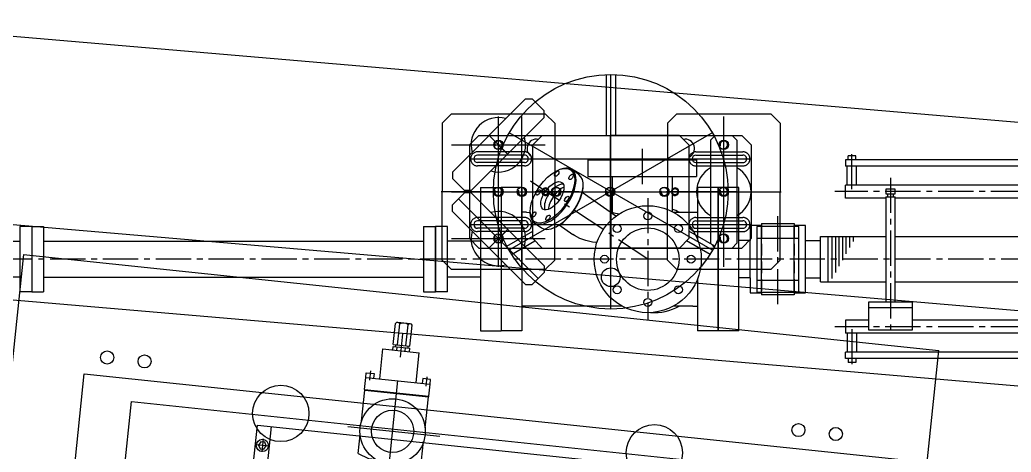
# Model space of a CAD drawing. Extents: x -50 to 48714, y -13211 to 6743.
# Drawn here: x 29187 to 30242, y -677 to -216 of the extents above; entities that cross this region are included whole.
import ezdxf

# ---------------------------------------------------------------- set-up
doc = ezdxf.new("R2010")
doc.units = 0
doc.header["$LTSCALE"] = 50
for name, pattern in [('UE46_01$0$GESTRICHELT', [0.75, 0.5, -0.25]), ('UE46_01$0$GESTRICHELT2', [0.375, 0.25, -0.125]), ('UE46_01$0$MITTE', [2, 1.25, -0.25, 0.25, -0.25]), ('UE46_01$0$MITTE2', [1.125, 0.75, -0.125, 0.125, -0.125]), ('UE46_01$0$MITTEX2', [4, 2.5, -0.5, 0.5, -0.5])]:
    doc.linetypes.add(name, pattern=pattern)
doc.layers.get('0').update_dxf_attribs({"linetype": 'CONTINUOUS'})
for name, color, linetype in [('UE46_01$0$AM_VIS', 7, 'CONTINUOUS'), ('UE46_01$0$BEMASZ', 2, 'CONTINUOUS'), ('UE46_01$0$BETON', 9, 'CONTINUOUS'), ('UE46_01$0$DÜNN', 1, 'CONTINUOUS'), ('UE46_01$0$MITTE', 5, 'UE46_01$0$MITTEX2'), ('UE46_01$0$MITTE2', 5, 'UE46_01$0$MITTE2'), ('UE46_01$0$MITTEKLEIN', 5, 'UE46_01$0$MITTE2'), ('UE46_01$0$TEXT', 2, 'CONTINUOUS'), ('UE46_01$0$VERDECKT2', 7, 'UE46_01$0$GESTRICHELT2')]:
    doc.layers.add(name, color=color, linetype=linetype)
doc.styles.add('UE46_01$0$STANDARD_H15', font='isocp.shx', dxfattribs={"height": 15})

# ---------------------------------------------------------------- blocks, each defined once
blk = doc.blocks.new('UE46_01$0$ASP_1_O')
for p, q in [((-537.4, 106), (-537.4, 220)), ((-537.4, 220), (411.8, 220)), ((-484.4, 106), (-484.4, 196)), ((-484.4, 196), (271.8, 196)), ((-348.4, 185), (134.6, 185)), ((-348.4, 118), (-348.4, 185)), ((-333.4, 127), (-333.4, 185)), ((-294, 106), (-822, 106)), ((-822, 106), (-822, 99)), ((-811, 110), (-819, 110)), ((-819, 106), (-819, 110)), ((-811, 106), (-811, 110)), ((-304, 99), (-822, 99)), ((-820, 79), (-820, 99)), ((-810, 79), (-810, 99)), ((-215, 79), (-822, 79)), ((-822, 65), (-822, 79)), ((-779, 74.5), (-779, 69.5)), ((-769, 74.5), (-779, 74.5)), ((-769, 69.5), (-769, 74.5)), ((-779, 65), (-822, 65)), ((-779, 69.5), (-769, 69.5)), ((-779, 66.5), (-779, -45.5)), ((-779, 66.5), (-769, 66.5)), ((-777, 69.5), (-777, 66.5)), ((-771, 69.5), (-771, 66.5)), ((-769, -45.5), (-769, 66.5)), ((-601, 65), (-769, 65)), ((-876.4, -36), (-876.4, 36)), ((-864.4, 36), (-876.4, 36)), ((-864.4, -36), (-864.4, 36)), ((-848.4, -24), (-848.4, 24)), ((-848.4, 24), (-779, 24)), ((-840.4, -24), (-840.4, 24)), ((-769, 24), (-601, 24)), ((-864.4, 20), (-848.4, 20)), ((-864.4, -20), (-848.4, -20)), ((-848.4, -24), (-779, -24)), ((-769, -24), (-601, -24)), ((-876.4, -36), (-864.4, -36)), ((-797, -45.5), (-751, -45.5)), ((-797, -75.5), (-797, -45.5)), ((-797, -51.5), (-751, -51.5)), ((-751, -45.5), (-751, -75.5)), ((-797, -65), (-822, -65)), ((-822, -65), (-822, -79)), ((-619, -65), (-751, -65)), ((-278.4, -79), (-822, -79)), ((-820, -79), (-820, -99)), ((-810, -79), (-810, -99)), ((-751, -75.5), (-797, -75.5)), ((-304, -99), (-822, -99)), ((-822, -106), (-822, -99)), ((-294, -106), (-822, -106)), ((-819, -106), (-819, -110)), ((-811, -110), (-819, -110)), ((-811, -106), (-811, -110))]:
    blk.add_line(p, q)
at = {"color": 0}
for p, q in [((-836, 0), (-836, 24)), ((-832.2, 0), (-832.2, 24)), ((-828.5, 0), (-828.5, 24)), ((-824.7, 0), (-824.7, 24)), ((-821, 5.8), (-821, 24)), ((-817.2, 12.4), (-817.2, 24)), ((-813.5, 19), (-813.5, 24)), ((-836, -20.7), (-836, 0)), ((-832.2, -14.1), (-832.2, 0)), ((-828.5, -7.5), (-828.5, 0)), ((-824.7, -0.9), (-824.7, 0))]:
    blk.add_line(p, q, dxfattribs=at)
blk.add_lwpolyline([(-343, 167.7), (-345.1, 164), (-343, 160.3), (-338.8, 160.3), (-336.7, 164), (-338.8, 167.7)], close=True)
blk.add_circle((-340.9, 164), 6.5)
at = {"layer": 'UE46_01$0$MITTEKLEIN'}
for p, q in [((-340.9, 171), (-340.9, 157)), ((-333.9, 164), (-347.9, 164)), ((-815, 74.5), (-815, 115.4)), ((-774, 86.8), (-774, -79)), ((-292, 72), (-833.2, 72)), ((-292, -72), (-833.2, -72)), ((-815, -74.5), (-815, -115.4))]:
    blk.add_line(p, q, dxfattribs=at)
blk = doc.blocks.new('UE46_01$0$BLK_AS_O')
at = {"layer": 'UE46_01$0$BETON'}
for p, q in [((-617.2, 340), (-617.2, -340)), ((-617.2, 340), (362.8, 340)), ((362.8, -340), (362.8, 340)), ((-617.2, -340), (362.8, -340))]:
    blk.add_line(p, q, dxfattribs=at)
for centre, radius in [((-517.2, 240), 7), ((-477.2, 240), 7), ((222.8, 240), 7), ((262.8, 240), 7), ((-327.2, 200), 30), ((72.8, 200), 30), ((-517.2, 120), 7), ((-477.2, 120), 7), ((222.8, 120), 7), ((262.8, 120), 7), ((-517.2, -120), 7), ((-477.2, -120), 7), ((222.8, -120), 7), ((262.8, -120), 7), ((-327.2, -200), 30), ((72.8, -200), 30), ((-517.2, -240), 7), ((-477.2, -240), 7), ((222.8, -240), 7), ((262.8, -240), 7)]:
    blk.add_circle(centre, radius, dxfattribs=at)
blk = doc.blocks.new('UE46_01$0$F_CF35')
for p, q in [((0, 34.7), (0, -34.7)), ((0, 34.7), (12.7, 34.7)), ((12.7, 34.7), (12.7, -34.7)), ((0, -34.7), (12.7, -34.7))]:
    blk.add_line(p, q)
blk = doc.blocks.new('UE46_01$0$R1003570')
for p, q in [((0, -76.5), (0, 76.5)), ((22.2, 76.5), (0, 76.5)), ((22.2, -76.5), (22.2, 76.5)), ((22.2, -76.5), (22.2, 76.5)), ((22.2, 19), (57.3, 19)), ((22.2, -19.1), (57.3, -19.1)), ((22.2, -76.5), (0, -76.5))]:
    blk.add_line(p, q)
at = {"rotation": 1.20703447237247e-11}
blk.add_blockref('UE46_01$0$F_CF35', (57.3, 0), dxfattribs=at)
blk = doc.blocks.new('UE46_01$0$R_100-35BT')
for p, q in [((-22, 76.5), (-22, -76.5)), ((-22, 76.5), (0, 76.5)), ((0, 76.5), (0, -76.5)), ((-34, 36), (-46, 36)), ((-46, 36), (-46, -36)), ((-34, 20), (-34, 36)), ((-34, 20), (-22, 20)), ((-34, 20), (-34, -20)), ((-34, -20), (-22, -20)), ((-34, -36), (-34, -20)), ((-46, -36), (-34, -36)), ((-22, -76.5), (0, -76.5))]:
    blk.add_line(p, q)
at = {"layer": 'UE46_01$0$TEXT', "style": 'UE46_01$0$STANDARD_H15', "flags": 1}
for tag, p in [('ID', (-53, -134.5)), ('BEZ', (-53, -163)), ('KURZBEZ', (-53, -191.5)), ('SPARTE', (-53, -220)), ('FIRMA', (-53, -248.5)), ('PREIS', (-53, -277)), ('AUSSCHR', (-53, -305.5)), ('BEST', (-53, -334)), ('LIEFER', (-53, -362.5)), ('STATUS', (-53, -391)), ('BEMERK', (-53, -419.5))]:
    blk.add_attdef(tag, p, '', height=15, dxfattribs=at)
blk = doc.blocks.new('UE46_01$0$V_DN40_O')
for p, q in [((0, 38), (35, 38)), ((0, 38), (0, 35)), ((35, 38), (35, 35)), ((-5, 22.5), (40, 22.5)), ((-5, -22.5), (40, -22.5)), ((0, -35), (0, -38)), ((35, -38), (0, -38)), ((35, -35), (35, -38))]:
    blk.add_line(p, q)
blk.add_lwpolyline([(-5, 35), (-5, -35), (40, -35), (40, 35)], close=True)
at = {"layer": 'UE46_01$0$MITTEKLEIN'}
blk.add_line((17.5, -48), (17.5, 48), dxfattribs=at)
at = {"layer": 'UE46_01$0$VERDECKT2'}
for p, q in [((0, 35), (0, -35)), ((35, 35), (35, -35))]:
    blk.add_line(p, q, dxfattribs=at)
blk = doc.blocks.new('UE46_01$0$SRS100_KK_O')
at = {"ltscale": 5}
for p, q in [((-5, 124.9), (-5, 60)), ((5, 125), (5, 60)), ((-168.5, 21), (-90.7, 98.8)), ((-90.7, 98.8), (-83.6, 98.8)), ((-83.6, 98.8), (-70.9, 86.1)), ((-5, 102.3), (-5, 91.1)), ((5, 103.1), (5, 90.4)), ((-70.9, 79), (-70.9, 86.1)), ((-169.7, 83), (-179.7, 73)), ((-169.7, 83), (-69.7, 83)), ((-148.7, 1.2), (-70.9, 79)), ((-59.7, 73), (-69.7, 83)), ((70.3, 83), (60.3, 73)), ((70.3, 83), (170.3, 83)), ((180.3, 73), (170.3, 83)), ((-179.7, 73), (-179.7, 0)), ((-59.7, 73), (-59.7, 0)), ((60.3, 73), (60.3, 0)), ((180.3, 73), (180.3, 0)), ((-140.6, 60), (-150.6, 50)), ((-140.6, 60), (139.4, 60)), ((-73, 60), (-83, 50)), ((-73, 60), (0, 60)), ((73, 60), (0, 60)), ((83, 50), (73, 60)), ((106.3, 55), (111.3, 60)), ((106.3, 55), (106.3, -55)), ((106.3, 55), (106.3, -55)), ((111.3, 60), (129.3, 60)), ((134.3, 55), (129.3, 60)), ((134.3, 55), (134.3, -55)), ((134.3, 55), (134.3, -55)), ((139.4, 60), (149.4, 50)), ((-150.6, 50), (-150.6, -50)), ((-83, -50), (-83, 50)), ((83, 50), (83, -50)), ((149.4, 50), (149.4, -50)), ((-168.5, 21), (-168.5, 13.9)), ((-168.5, 13.9), (-155.7, 1.2)), ((-148.7, 1.2), (-155.7, 1.2)), ((-179.7, -73), (-179.7, 0)), ((-168.5, -13.9), (-155.7, -1.2)), ((-148.7, -1.2), (-155.7, -1.2)), ((-148.7, -1.2), (-70.9, -79)), ((-59.7, -73), (-59.7, 0)), ((60.3, -73), (60.3, 0)), ((180.3, -73), (180.3, 0)), ((-168.5, -21), (-168.5, -13.9)), ((-168.5, -21), (-90.7, -98.8)), ((-168.5, -21), (-90.7, -98.8)), ((-110.8, -58.2), (-83, -42.1)), ((110.7, -58.1), (83, -42.1)), ((-150.6, -50), (-140.6, -60)), ((-105.7, -66.8), (-80.7, -52.3)), ((-83, -50), (-73, -60)), ((73, -60), (83, -50)), ((105.8, -66.8), (80.7, -52.3)), ((149.4, -50), (139.4, -60)), ((-140.6, -60), (139.4, -60)), ((-73, -60), (0, -60)), ((73, -60), (0, -60)), ((106.3, -55), (111.3, -60)), ((111.3, -60), (129.3, -60)), ((134.3, -55), (129.3, -60)), ((-179.7, -73), (-169.7, -83)), ((-69.7, -83), (-59.7, -73)), ((60.3, -73), (70.3, -83)), ((170.3, -83), (180.3, -73)), ((-69.7, -83), (-169.7, -83)), ((-70.9, -79), (-70.9, -86.1)), ((170.3, -83), (70.3, -83)), ((-83.6, -98.8), (-70.9, -86.1)), ((-90.7, -98.8), (-83.6, -98.8))]:
    blk.add_line(p, q, dxfattribs=at)
at = {"color": 7, "linetype": 'UE46_01$0$GESTRICHELT', "ltscale": 5}
for p, q in [((-91.8, 42.5), (-141.8, 42.5)), ((90.7, 42.5), (140.7, 42.5)), ((-91.8, 27.5), (-141.8, 27.5)), ((90.7, 27.5), (140.7, 27.5)), ((-91.8, -27.5), (-141.8, -27.5)), ((90.7, -27.5), (140.7, -27.5)), ((-91.8, -42.5), (-141.8, -42.5)), ((90.7, -42.5), (140.7, -42.5))]:
    blk.add_line(p, q, dxfattribs=at)
at = {"color": 7, "linetype": 'CONTINUOUS', "ltscale": 5}
for p, q in [((-91.8, 39), (-141.8, 39)), ((90.7, 39), (140.7, 39)), ((-91.8, 31), (-141.8, 31)), ((90.7, 31), (140.7, 31)), ((-91.8, -31), (-141.8, -31)), ((90.7, -31), (140.7, -31)), ((-91.8, -39), (-141.8, -39)), ((90.7, -39), (140.7, -39))]:
    blk.add_line(p, q, dxfattribs=at)
at = {"ltscale": 5}
for centre, radius in [((0, 0), 125), ((-119.7, 50), 5), ((120.3, 50), 5), ((-119.7, 0), 5), ((-94.7, 0), 5), ((-69.6, 0), 3.25), ((-58.3, 0), 5), ((-0.6, 0), 5), ((57.1, 0), 5), ((68.4, 0), 3.25), ((120.3, 0), 5), ((-119.7, -50), 5), ((120.3, -50), 5), ((0, -91.1), 10)]:
    blk.add_circle(centre, radius, dxfattribs=at)
for centre, start, end in [((-79.2, 46), 78.5217, 247.4088), ((79.2, 46), 292.5912, 101.4783)]:
    blk.add_arc(centre, 10, start, end, dxfattribs=at)
at = {"color": 7, "linetype": 'UE46_01$0$GESTRICHELT', "ltscale": 5}
for centre, start, end in [((-141.8, 35), 90, 270), ((-91.8, 35), 270, 90), ((90.7, 35), 90, 270), ((140.7, 35), 270, 90), ((-141.8, -35), 90, 270), ((-91.8, -35), 270, 90), ((90.7, -35), 90, 270), ((140.7, -35), 270, 90)]:
    blk.add_arc(centre, 7.5, start, end, dxfattribs=at)
at = {"layer": 'UE46_01$0$BEMASZ', "ltscale": 5}
for p, q in [((112.8, -60), (127.8, -60)), ((-82.5, -97.7), (-71.9, -87.1))]:
    blk.add_line(p, q, dxfattribs=at)
at = {"layer": 'UE46_01$0$BEMASZ', "color": 7, "linetype": 'CONTINUOUS', "ltscale": 5}
for centre, radius, start, end in [((-119.7, 50), 29, 73.8657, 196.1343), ((-119.7, 50), 29, 253.8657, 16.1343), ((-141.8, 35), 4, 90, 270), ((-91.8, 35), 4, 270, 90), ((90.7, 35), 4, 90, 270), ((140.7, 35), 4, 270, 90), ((120.3, 0), 29, 118.8657, 241.1343), ((120.3, 0), 29, 298.8657, 61.1343), ((-119.7, -50), 29, 343.8657, 106.1343), ((-141.8, -35), 4, 90, 270), ((-91.8, -35), 4, 270, 90), ((90.7, -35), 4, 90, 270), ((140.7, -35), 4, 270, 90), ((-119.7, -50), 29, 163.8657, 286.1343)]:
    blk.add_arc(centre, radius, start, end, dxfattribs=at)
at = {"layer": 'UE46_01$0$DÜNN', "ltscale": 5}
for centre, start, end in [((-119.7, 50), 257.4689, 202.0315), ((120.3, 50), 257.4689, 202.0315), ((-119.7, 0), 157.9685, 102.5311), ((-94.7, 0), 157.9685, 102.5311), ((-69.6, 0), 12.7849, 343.7578), ((-58.3, 0), 67.9685, 12.5311), ((-0.6, 0), 167.4689, 112.0315), ((57.1, 0), 167.4689, 112.0315), ((68.4, 0), 196.2422, 167.2151), ((120.3, 0), 157.9685, 102.5311), ((-119.7, -50), 157.9685, 102.5311), ((120.3, -50), 157.9685, 102.5311)]:
    blk.add_arc(centre, 4, start, end, dxfattribs=at)
at = {"layer": 'UE46_01$0$MITTE', "linetype": 'UE46_01$0$MITTE', "ltscale": 5}
for p, q in [((0, -125), (0, 125)), ((-119.7, -80), (-119.7, 80)), ((-119.7, 33), (-119.7, 80)), ((-94.7, -80), (-94.7, 80)), ((120.3, -80), (120.3, 80)), ((120.3, 33), (120.3, 80)), ((-109.8, 40.1), (-129.6, 59.9)), ((-110.8, 41.2), (-128.5, 58.8)), ((-108.5, 63), (108, -62)), ((108.5, 63), (-108, -62)), ((-0.6, 60), (-0.6, -60)), ((0, 0), (0, 61)), ((-169.7, 50), (-69.7, 50)), ((-0.6, 50), (-0.6, -50)), ((-150.6, 35), (149.4, 35)), ((-169.7, 0), (-69.7, 0)), ((-150.6, 0), (149.4, 0)), ((-33.6, 0), (-80.6, 0)), ((0, 0), (0, -61)), ((32.4, 0), (79.4, 0)), ((134.3, 0), (106.3, 0)), ((132.8, 0), (107.8, 0)), ((-119.7, 0), (-180.7, 0)), ((-77.2, -92.4), (-162.1, -7.6)), ((-119.7, 0), (-58.7, 0)), ((120.3, 0), (59.3, 0)), ((120.3, 0), (181.3, 0)), ((-150.6, -35), (149.4, -35)), ((-109.8, -40.1), (-129.6, -59.9)), ((-110.8, -41.2), (-128.5, -58.8)), ((-169.7, -50), (-69.7, -50))]:
    blk.add_line(p, q, dxfattribs=at)
blk = doc.blocks.new('UE46_01$0$EV_38ER_SEITL2')
for p, q in [((299.5, 293.6), (299.5, 300.3)), ((315.1, 301.6), (301.7, 301.6)), ((304, 293.6), (304, 300.3)), ((312.9, 293.6), (312.9, 300.3)), ((317.3, 293.6), (317.3, 300.3)), ((299.5, 277.7), (299.5, 293.6)), ((304, 277.7), (304, 293.6)), ((312.9, 277.7), (312.9, 293.6)), ((317.3, 277.7), (317.3, 293.6)), ((299.5, 277.7), (317.3, 277.7)), ((299.5, 271.8), (299.5, 275.5)), ((299.5, 275.5), (317.3, 275.5)), ((301.7, 277.7), (301.7, 275.5)), ((304, 271.8), (304, 275.5)), ((312.9, 271.8), (312.9, 275.5)), ((315.1, 277.7), (315.1, 275.5)), ((317.3, 271.8), (317.3, 275.5)), ((288.9, 271.8), (327.9, 271.8)), ((288.9, 239.8), (288.9, 271.8)), ((327.9, 239.8), (327.9, 271.8)), ((273.9, 239.8), (273.9, 244.8)), ((273.9, 244.8), (282.4, 244.8)), ((282.4, 244.8), (282.4, 239.8)), ((334.4, 244.8), (334.4, 239.8)), ((342.9, 244.8), (334.4, 244.8)), ((342.9, 239.8), (342.9, 244.8)), ((273.9, 239.8), (342.9, 239.8)), ((273.9, 226.8), (273.9, 239.8)), ((342.9, 226.8), (342.9, 239.8)), ((273.9, 226.8), (342.9, 226.8)), ((274.4, 192.8), (274.4, 226.1)), ((274.4, 226.1), (342.4, 226.1)), ((342.4, 192.8), (342.4, 226.1)), ((274.4, 158.1), (274.4, 178.4)), ((342.4, 158.1), (342.4, 178.4)), ((274.4, 158.1), (285.9, 154.2)), ((285.9, 154.2), (293.5, 154.2)), ((285.9, 135.6), (285.9, 154.2)), ((323.3, 154.2), (330.9, 154.2)), ((342.4, 158.1), (330.9, 154.2)), ((330.9, 135.6), (330.9, 154.2)), ((273.7, 135.6), (343.2, 135.6)), ((273.7, 122.6), (273.7, 135.6)), ((343.2, 122.6), (343.2, 135.6)), ((273.7, 122.6), (343.2, 122.6))]:
    blk.add_line(p, q)
for radius in [34.8, 22.5]:
    blk.add_circle((308.4, 185.6), radius)
for centre, radius, start, end in [((301.7, 299), 2.57, 30, 150), ((308.4, 293.3), 8.35, 57.7958, 122.2042), ((315.1, 299), 2.57, 30, 150), ((274.9, 226.9), 0.942, 187.7958, 242.6136), ((342, 226.9), 0.942, 297.3864, 352.2042)]:
    blk.add_arc(centre, radius, start, end)
at = {"layer": 'UE46_01$0$MITTE'}
for p, q in [((308.4, 114.9), (308.4, 312.3)), ((260.5, 185.6), (358.9, 185.6))]:
    blk.add_line(p, q, dxfattribs=at)
at = {"layer": 'UE46_01$0$MITTEKLEIN'}
for p, q in [((278.2, 247.2), (278.2, 237.2)), ((338.7, 247.2), (338.7, 237.2))]:
    blk.add_line(p, q, dxfattribs=at)
blk = doc.blocks.new('UE46_01$0$GEV_35_S2')
blk.add_blockref('UE46_01$0$EV_38ER_SEITL2', (-308.4, -122.6))
blk = doc.blocks.new('UE46_01$0$BL3_KRZ10063_O')
for p, q in [((-139, 106), (-23, 106)), ((-139, 106), (-139, 88)), ((-23, 106), (-23, 88)), ((-139, 88), (-23, 88)), ((-113, 88), (-113, 50)), ((-49, 88), (-49, 50.7)), ((-231, 76.5), (-231, -76.5)), ((-209, 76.5), (-231, 76.5)), ((-209, 76.5), (-209, -76.5)), ((-22, 76.5), (-22, 50)), ((0, 76.5), (-22, 76.5)), ((0, 76.5), (0, -76.5)), ((-204, 50), (-209, 50)), ((-114.9, 50), (-113, 50)), ((-47.6, 50), (-27, 50)), ((-27, 50), (-22, 50)), ((-22, 50), (-22, 21)), ((-22, -21), (-22, -76.5)), ((-204, -50), (-209, -50)), ((-102.4, -50), (-204, -50)), ((-27, -50), (-47.6, -50)), ((-27, -50), (-22, -50)), ((-209, -76.5), (-231, -76.5)), ((0, -76.5), (-22, -76.5))]:
    blk.add_line(p, q)
for centre, radius in [((-75, 0), 57), ((-75, 46.1), 4.2), ((-107.6, 32.6), 4.2), ((-75, 0), 33.3), ((-42.4, 32.6), 4.2), ((-121.1, 0), 4.2), ((-28.9, 0), 4.2), ((-107.6, -32.6), 4.2), ((-42.4, -32.6), 4.2), ((-75, -46.1), 4.2)]:
    blk.add_circle(centre, radius)
for centre, radius, start, end in [((-69, 0), 57, 61.3056, 69.459), ((-81, 167.8), 122.1, 254.802, 258.4566), ((-69, 0), 57, 266.983, 298.6944)]:
    blk.add_arc(centre, radius, start, end)
at = {"layer": 'UE46_01$0$AM_VIS'}
for p, q in [((-167.7, 96), (-168.6, 95.7)), ((-148.3, 90.1), (-155.9, 95.4)), ((-143.8, 78.1), (-143.8, 79.1)), ((-108.9, 45.8), (-144.7, 71.1)), ((-204, 50), (-200.4, 49.9)), ((-195.9, 38.9), (-188.3, 33.5)), ((-176.5, 32.9), (-175.5, 33.3)), ((-169.2, 36.5), (-154.8, 26.3))]:
    blk.add_line(p, q, dxfattribs=at)
blk.add_lwpolyline([(-129.1, 17.9), (-134, 18.3), (-140.8, 19.8), (-147.3, 22.1), (-153.1, 25.2), (-154.8, 26.3)], dxfattribs=at)
for centre, major_axis, start_param, end_param in [((-176.6, 67.6), (19.4, 27.5), -2.186278664866006, 4.096906642313581), ((-175.9, 67.1), (-20, -28.3), 1.774672, 3.757346), ((-176.6, 67.6), (10.1, 14.2), -2.186278664866006, 4.096906642313581), ((-171.9, 91.2), (1.93, 2.74), -2.186278664866006, 4.096906642313581), ((-156.7, 87.7), (1.93, 2.74), -2.186278664866006, 4.096906642313581), ((-168.3, 61.8), (20, 28.3), -1.366921, 0.000288), ((-191.7, 71.1), (1.93, 2.74), -2.186278664866006, 4.096906642313581), ((-172.8, 65), (10.1, 14.2), 0.266234, 1.774672), ((-167.6, 61.3), (-11.1, -15.6), -2.437358, -0.703576), ((-167.6, 61.3), (-19.4, -27.5), 1.774672, 2.526425), ((-172.8, 65), (10.1, 14.2), 1.774672, 2.874647), ((-161.4, 64.2), (1.93, 2.74), -2.186278664866006, 4.096906642313581), ((-175.9, 67.1), (-20, -28.3), -0.615168, 1.774672), ((-168.3, 61.8), (20, 28.3), -3.141304, -1.366921), ((-167.6, 61.3), (-19.4, -27.5), 0.615753, 1.774672), ((-196.4, 47.6), (1.93, 2.74), -2.186278664866006, 4.096906642313581), ((-181.3, 44.1), (1.93, 2.74), -2.186278664866006, 4.096906642313581)]:
    blk.add_ellipse(centre, major_axis=major_axis, ratio=0.500001, start_param=start_param, end_param=end_param, dxfattribs=at)
at = {"layer": 'UE46_01$0$MITTE2'}
for p, q in [((-81, 117.6), (-81, 77.4)), ((-75, 0), (-203.6, 85.4)), ((-75, 65.1), (-75, -65.4))]:
    blk.add_line(p, q, dxfattribs=at)
blk = doc.blocks.new('UE46_01$0$K35_63_O')
for p, q in [((12.7, 19), (92.5, 19)), ((279.3, 19), (199.5, 19)), ((12.7, -19), (92.5, -19)), ((279.3, -19), (199.5, -19))]:
    blk.add_line(p, q)
blk.add_circle((146, 0), 56.8)
blk.add_blockref('UE46_01$0$F_CF35', (0, 0))
at = {"xscale": -1}
blk.add_blockref('UE46_01$0$F_CF35', (292, 0), dxfattribs=at)
blk = doc.blocks.new('UE46_01')
for p, q in [((24201.7, 479.1), (24092.4, 265.4)), ((24201.7, 479.1), (25135.1, 1.5)), ((24110.6, 301.1), (25080, -195)), ((23983, 51.8), (24092.4, 265.4)), ((24074.1, 229.8), (25058, -273.6)), ((23983, 51.8), (25003, -470.1)), ((25135.1, 1.5), (27275.7, -155.5)), ((27275.7, -155.5), (28977.1, -215.9)), ((25080, -195), (27264.8, -355.3)), ((28977.1, -215.9), (32478.8, -516.1)), ((25058, -273.6), (27260.4, -435.2)), ((27264.8, -355.3), (28965, -415.6)), ((28965, -415.6), (32465.3, -715.6)), ((27260.4, -435.2), (28960.2, -495.5)), ((29616.6, -452), (29212, -452)), ((25003, -470.1), (27249.6, -634.9)), ((28960.2, -495.5), (32459.9, -795.5)), ((29212, -490.1), (29616.6, -490.1)), ((32478.8, -516.1), (33675.3, -575.1)), ((33675.3, -575.1), (33663.5, -814.8)), ((27249.6, -634.9), (28948.1, -695.2)), ((28948.1, -695.2), (32446.4, -995)), ((32465.3, -715.6), (33665.4, -774.9)), ((32459.9, -795.5), (33661.5, -854.8)), ((33651.6, -1054.5), (33663.5, -814.8)), ((32446.4, -995), (33651.6, -1054.5))]:
    blk.add_line(p, q)
at = {"layer": 'UE46_01$0$MITTE2'}
blk.add_line((30887.7, -471), (25987.7, -471), dxfattribs=at)
for name, p, rotation in [('UE46_01$0$ASP_1_O', (30887.7, -471), 2.295252255494837e-11), ('UE46_01$0$SRS100_KK_O', (29815.9, -399.1), 9.922933036830989e-12), ('UE46_01$0$R1003570', (29699.3, -471), 180), ('UE46_01$0$R_100-35BT', (29930.3, -471), 180), ('UE46_01$0$BLK_AS_O', (29769, -868.5), 353.9999999999919), ('UE46_01$0$GEV_35_S2', (29577, -717.1), 353.9999999999919), ('UE46_01$0$ASP_1_O', (29766.8, -868.2), 353.9999999999919)]:
    blk.add_blockref(name, p, dxfattribs=dict(rotation=rotation))
for name, p in [('UE46_01$0$BL3_KRZ10063_O', (29930.3, -471)), ('UE46_01$0$K35_63_O', (28907.3, -471)), ('UE46_01$0$V_DN40_O', (29976.3, -471)), ('UE46_01$0$F_CF35', (29199.3, -471)), ('UE46_01$0$F_CF35', (29616.6, -471))]:
    blk.add_blockref(name, p)

msp = doc.modelspace()

# ---------------------------------------------------------------- block references
msp.add_blockref('UE46_01', (0, 0))

doc.saveas('drawing.dxf')
